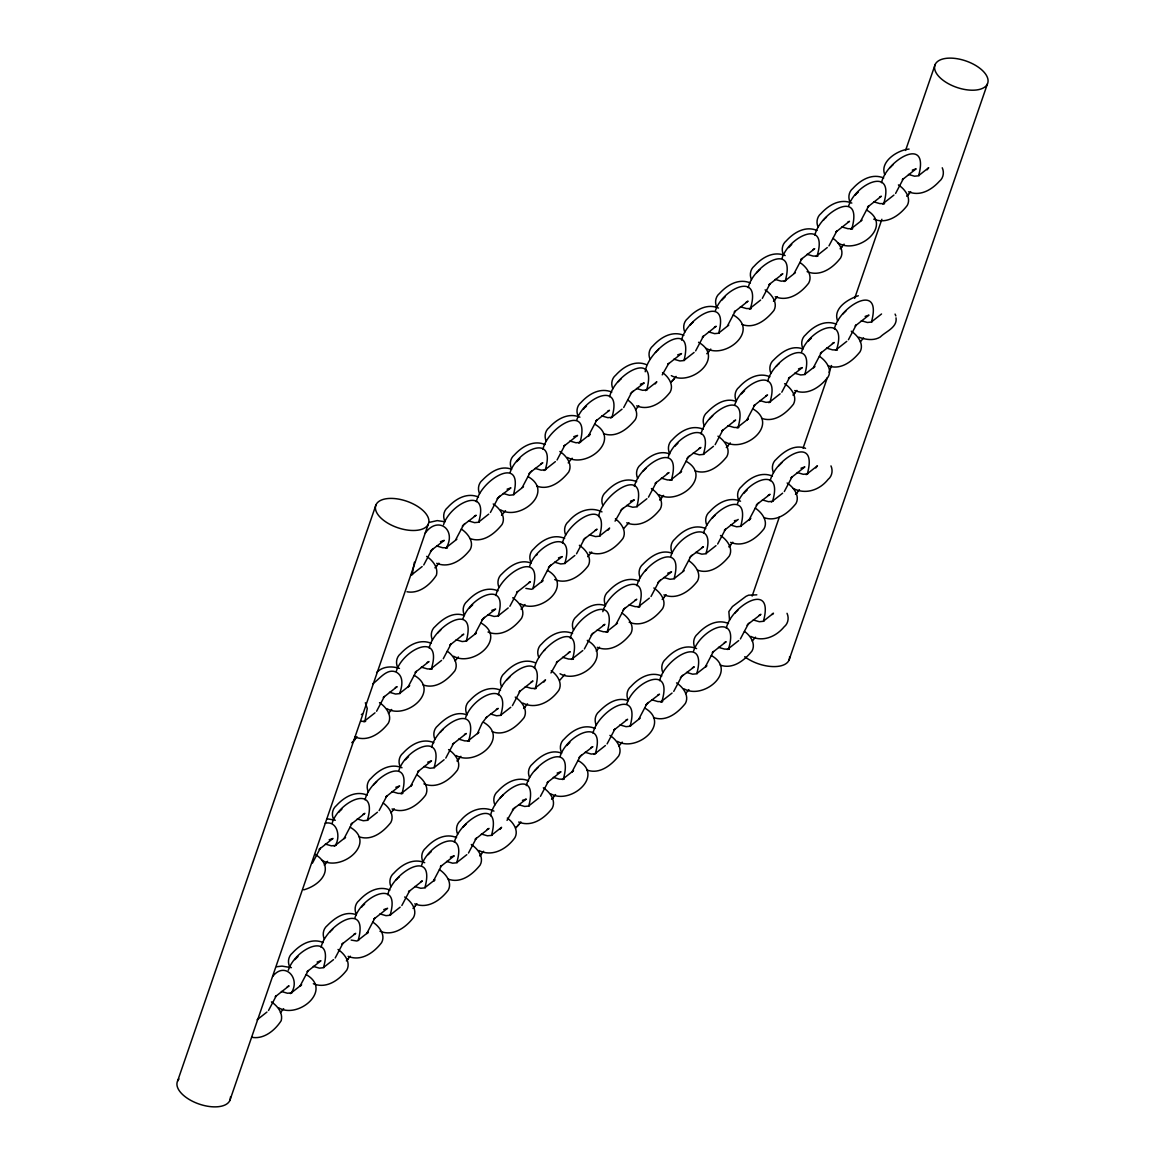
<?xml version="1.0" encoding="UTF-8"?>
<svg xmlns="http://www.w3.org/2000/svg" width="1165" height="1165" viewBox="0 0 1165 1165"><rect width="100%" height="100%" fill="white"/><g stroke="black" fill="none" stroke-linecap="round" stroke-linejoin="round"><path stroke-width="1.5" d="M414.42 562.2L412.25 574.025M365.082 720.319L367.252 708.495L365.344 702.728M335.651 844.829C340.588 836.47 337.369 820.553 325.21 823.204M291.716 992.231C300.439 978.076 284.668 960.994 272.639 976.488M399.77 693C402.173 686.476 403.92 676.763 396.828 672.453C387.319 667.312 379.615 679.137 372.858 683.695M446.938 546.72C455.952 529.245 437.822 515.702 425.24 533.046M367.528 819.723C378.276 782.749 339.365 800.792 332.243 822.839M323.593 967.125C334.34 930.151 295.429 948.194 288.308 970.241M431.647 667.909C442.394 630.935 403.483 648.978 396.362 671.025M478.815 521.614C489.562 484.64 450.651 502.683 443.53 524.745M402.304 792.346C413.109 751.643 369.8 777.71 365.038 799.845M358.369 939.747C369.159 899.045 325.865 925.112 321.103 947.247M466.422 640.532C477.213 599.815 433.919 625.882 429.157 648.031M513.576 494.237C524.381 453.535 481.087 479.601 476.325 501.736M434.181 767.24C444.928 730.266 406.017 748.309 398.896 770.356M390.246 914.642C400.993 877.667 362.082 895.71 354.961 917.758M498.3 615.426C509.047 578.452 470.136 596.495 463.015 618.542M545.453 469.146C556.215 432.171 517.304 450.2 510.183 472.262M468.956 739.862C479.747 699.16 436.453 725.227 431.691 747.362M425.021 887.264C435.812 846.562 392.518 872.629 387.756 894.764M533.06 588.048C543.866 547.346 500.571 573.413 495.809 595.548M580.228 441.753C591.034 401.051 547.739 427.118 542.963 449.253M500.834 714.757C511.581 677.782 472.67 695.825 465.549 717.873M456.884 862.173C467.646 825.199 428.735 843.227 421.613 865.289M564.938 562.943C575.699 525.968 536.788 544.011 529.667 566.059M612.106 416.662C622.867 379.688 583.942 397.716 576.835 419.779M535.594 687.379C546.4 646.677 503.105 672.744 498.343 694.879M491.659 834.781C502.465 794.079 459.17 820.145 454.408 842.28M599.713 535.565C610.518 494.863 567.224 520.93 562.447 543.065M646.881 389.285C657.686 348.568 614.392 374.635 609.615 396.77M572.86 658.036C583.636 615.222 537.706 646.094 534.502 668.419M528.925 805.437C539.701 762.624 493.771 793.496 490.567 815.82M636.978 506.222C647.755 463.408 601.824 494.28 598.621 516.605M684.146 359.941C694.864 316.094 647.725 349.354 645.235 371.752M607.548 630.731C618.353 590.029 575.059 616.096 570.282 638.231M563.612 778.133C574.418 737.43 531.124 763.497 526.347 785.632M671.666 478.917C682.472 438.215 639.177 464.282 634.401 486.417M718.834 332.622C729.639 291.92 686.331 317.987 681.569 340.122M639.425 605.625C650.23 566.117 608.319 589.548 602.815 611.669M595.49 753.041C606.237 716.067 567.326 734.096 560.205 756.158M703.543 453.811C714.291 416.837 675.38 434.88 668.259 456.928M750.711 307.531C761.459 270.557 722.548 288.585 715.427 310.647M674.2 578.248C685.005 537.546 641.697 563.612 636.935 585.747M630.265 725.649C641.07 684.947 597.762 711.014 593 733.149M738.319 426.434C749.124 385.731 705.815 411.798 701.053 433.933M785.487 280.153C796.277 239.437 752.983 265.503 748.221 287.639M706.077 553.142C716.825 516.168 677.913 534.211 670.792 556.273M662.142 700.558C672.889 663.584 633.978 681.612 626.857 703.675M770.196 401.328C780.943 364.354 742.032 382.397 734.911 404.444M817.364 255.048C828.111 218.073 789.2 236.116 782.079 258.164M740.853 525.764C751.658 485.062 708.349 511.129 703.587 533.264M696.918 673.166C707.723 632.464 664.414 658.531 659.652 680.666M804.971 373.95C815.762 333.248 772.468 359.315 767.706 381.45M852.125 227.67C862.93 186.968 819.636 213.02 814.874 235.17M772.73 500.673C783.477 463.699 744.566 481.728 737.445 503.79M728.795 648.075C739.542 611.101 700.631 629.129 693.51 651.191M836.849 348.845C847.596 311.885 808.685 329.913 801.564 351.976M884.002 202.564C894.764 165.59 855.853 183.633 848.732 205.681M807.505 473.281C818.296 432.579 775.002 458.646 770.24 480.781M763.57 620.697C774.361 579.981 731.067 606.048 726.305 628.183M871.609 321.467C882.415 280.765 839.12 306.832 834.358 328.967M918.777 175.187C929.583 134.485 886.288 160.552 881.512 182.687M177.575 1081.091L376.033 504.707M229.811 1100.575L428.269 524.192A27.902 13.995 19 0 0 394.192 498.533A27.902 13.995 19 0 0 383.999 520.624A27.902 13.995 19 0 0 428.269 524.192M752.139 596.072L779.385 516.925M803.078 448.103L827.368 377.562M829.145 372.407L831.519 365.519M854.629 298.415L881.876 219.268M905.569 150.445L935.189 64.425M788.967 660.293L987.425 83.909A27.902 13.995 19 0 0 953.349 58.25A27.902 13.995 19 0 0 943.155 80.341A27.902 13.995 19 0 0 987.425 83.909M423.754 564.981L431.589 550.128M312.468 863.076L320.302 848.237L319.166 849.358L333.015 838.465L329.171 839.761M376.586 711.262L384.421 696.422L383.285 697.544L397.119 686.651L395.299 687.583M268.533 1010.477L276.367 995.638L275.231 996.759L289.066 985.867L287.26 986.799M455.632 539.876L463.466 525.036M344.345 837.97L352.18 823.131L351.044 824.267L364.878 813.359L363.072 814.291M408.464 686.156L416.298 671.317L415.162 672.438L428.997 661.545L427.176 662.477M300.41 985.386L308.244 970.532L307.109 971.668L320.943 960.775L317.113 962.072M490.407 512.498L498.227 497.644M379.12 810.592L386.955 795.753L385.819 796.875L399.653 785.982L395.823 787.278M443.239 658.778L451.073 643.939L449.938 645.06L463.772 634.168L461.952 635.1M335.185 957.994L343.02 943.155L341.884 944.276L355.718 933.383L353.898 934.315M522.269 487.392L530.104 472.553M410.997 785.501L418.832 770.648L417.696 771.783L431.531 760.891L427.701 762.187M475.116 633.687L482.936 618.833M367.062 932.903L374.897 918.049L373.761 919.185L387.596 908.292L383.766 909.588M557.045 460.015L564.879 445.161L563.758 446.297L577.592 435.404L573.748 436.7M445.773 758.109L453.607 743.27L452.471 744.391L466.306 733.499L464.486 734.431M509.877 606.295L517.711 591.456L516.59 592.577L530.425 581.685L528.604 582.616M401.838 905.525L409.672 890.672L408.536 891.808L422.371 880.915L420.55 881.832M588.922 434.909L596.757 420.07L595.635 421.191L609.47 410.298L607.649 411.23M477.65 733.018L482.121 723.145L486.985 716.664M541.754 581.204L549.589 566.35M433.715 880.42L441.535 865.58L440.414 866.702L454.248 855.809L450.404 857.105M623.697 407.532L631.532 392.692M512.411 705.64L520.245 690.787L519.124 691.923L532.958 681.015L531.138 681.947M576.529 553.812L584.364 538.973M468.476 853.042L476.31 838.188L475.189 839.324L489.023 828.432L487.203 829.349M695.651 350.883L703.485 336.03L702.349 337.166L716.184 326.273L714.378 327.19M584.364 648.978L592.199 634.139M648.483 497.164L656.317 482.325L655.181 483.446L669.03 472.553L667.21 473.485M540.429 796.394L548.264 781.54L547.142 782.676L560.977 771.783L557.132 773.079M727.528 325.778L735.363 310.939L734.227 312.06L748.061 301.167L746.241 302.099M616.241 623.887L624.076 609.033M680.36 472.073L688.195 457.219M572.306 771.288L580.141 756.449M762.303 298.4L770.138 283.561L769.002 284.682L782.836 273.79L781.016 274.722M651.017 596.509L658.851 581.655M715.135 444.681L722.97 429.841L721.834 430.963L735.668 420.07L733.863 421.002M607.082 743.911L614.916 729.057L613.78 730.193L627.615 719.3L625.809 720.218M794.181 273.294L802.015 258.455L800.879 259.577L814.714 248.684L812.893 249.616M682.894 571.403L690.729 556.564M747.013 419.589L754.847 404.736L753.711 405.871L767.546 394.979L765.725 395.896M638.959 718.805L646.793 703.966M828.956 245.917L836.776 231.078L835.655 232.199L849.489 221.306L847.669 222.238M717.669 544.026L725.504 529.172L724.368 530.308L738.202 519.415M781.788 392.212L789.622 377.358L788.487 378.494L802.321 367.601L798.491 368.897M673.734 691.428L681.569 676.588M860.819 220.826L868.653 205.972L867.532 207.108L881.366 196.215L879.546 197.133M749.546 518.92L757.381 504.081M813.665 367.106L821.5 352.267L820.364 353.388L834.198 342.495L832.378 343.427M705.611 666.322L713.446 651.483L712.31 652.604L726.144 641.711L724.324 642.643M895.594 193.434L903.428 178.595L902.307 179.716L916.141 168.823L912.297 170.134M784.322 491.543L792.156 476.689L791.02 477.825L804.855 466.932L801.01 468.228M848.426 339.729L856.26 324.875L855.139 326.011L868.974 315.118L865.129 316.414M740.387 638.944L748.221 624.105M662.23 374.868L668.797 363.349L667.676 364.47L681.51 353.578L677.666 354.874M615.062 521.148L621.629 509.629M550.958 672.962L557.511 661.443L556.389 662.579L570.224 651.686L568.404 652.604M507.023 820.378L513.576 808.845L512.454 809.981L515.09 807.345M588.543 436.394L590.16 434.268L578.889 443.137M655.196 383.911L656.812 381.785L645.541 390.654M608.028 530.206L609.644 528.065L599.786 535.827M543.909 682.02L545.526 679.879L535.667 687.641M499.974 829.422L501.591 827.296L491.732 835.043M927.092 169.828L928.709 167.687L918.85 175.449M749.168 520.406L750.77 518.265L740.911 526.027M815.806 467.922L817.422 465.796L806.165 474.665M408.973 685.923L408.347 686.84L409.687 685.515L399.828 693.277M475.626 633.44L475 634.357L476.339 633.032L466.481 640.794M344.228 838.654L344.869 837.737M542.278 580.956L541.652 581.874L542.992 580.549L533.133 588.31M410.881 786.171L411.507 785.254M300.934 985.139L300.293 986.056L301.633 984.731L290.376 993.599M478.16 732.77L477.534 733.688L478.873 732.363L467.616 741.231L469.51 740.882L464.719 740.882L458.66 739.12M680.244 472.742L680.884 471.825M367.572 932.655L366.946 933.587L368.286 932.248L358.427 940.009M747.522 419.342L746.896 420.274L748.236 418.934L738.377 426.696M434.225 880.172L433.598 881.104L434.938 879.764L425.079 887.526M814.175 366.858L813.549 367.791L814.888 366.451L805.03 374.213M572.831 771.041L572.19 771.973L573.529 770.633L563.685 778.395M706.121 666.089L705.495 667.006L706.835 665.681L696.976 673.443M772.774 613.606L772.147 614.523L773.487 613.198L763.628 620.96M435.623 567.151L438.885 563.176M505.523 510.692L501.562 515.367M353.767 740.751L357.029 736.775M572.175 458.209L568.214 462.884M391.717 709.47L388.455 713.431M638.828 405.74L635.566 409.701M458.355 656.987L455.107 660.948M672.831 380.358L676.093 376.397M707.519 353.053L710.781 349.078M327.598 861.285L324.336 865.245M525.007 604.504L521.046 609.178M774.172 300.57L777.434 296.609M394.251 808.801L390.989 812.777M591.66 552.021L587.699 556.695M628.925 522.677L623.683 528.633M840.824 248.101L844.072 244.126M457.641 760.294L460.889 756.318M660.351 499.348L663.613 495.373M283.663 1008.686L280.401 1012.662M907.477 195.618L910.724 191.642M524.294 707.81L527.541 703.835M727.004 446.865L730.266 442.889M347.053 960.178L350.315 956.203M564.807 674.491L559.579 680.447M599.494 647.187L596.232 651.162M793.656 394.382L796.904 390.406M413.706 907.695L416.954 903.72M662.885 598.679L666.147 594.703M863.556 337.923L860.309 341.898M480.359 855.212L483.606 851.236M517.624 825.869L520.871 821.893M729.538 546.196L732.8 542.22M552.297 798.564L555.559 794.588M796.19 493.712L799.438 489.737M622.212 742.105L618.95 746.081M688.865 689.622L685.603 693.597M755.502 637.153L752.255 641.114M516.736 461.66L517.857 460.539M518.556 459.825L519.838 458.559M430.453 551.263L433.089 548.628M462.33 526.158L464.966 523.522M583.374 409.177L584.51 408.056M585.209 407.357L586.49 406.075M497.106 498.78L499.741 496.144M618.149 381.8L619.285 380.664M619.984 379.965L621.265 378.698M528.983 473.674L531.619 471.053M434.924 567.85L436.744 566.03M655.414 352.456L656.55 351.335M657.249 350.621L658.531 349.354M690.102 325.151L691.224 324.016M691.937 323.317L693.204 322.035M721.98 300.046L723.101 298.924M723.8 298.225L725.081 296.944M630.411 393.814L633.032 391.192M756.755 272.668L757.876 271.532M758.575 270.833L759.857 269.566M790.452 245.742L791.734 244.461M788.632 247.562L789.754 246.441M823.407 220.185L824.529 219.064M825.228 218.365L826.509 217.083M855.285 195.079L856.406 193.958M857.105 193.259L858.387 191.977M673.967 379.237L670.851 382.338L672.132 381.072M891.88 165.881L893.162 164.6M890.06 167.702L891.181 166.58M706.82 353.752L708.64 351.932M437.691 633.046L438.812 631.925M439.511 631.212L440.792 629.945M773.473 301.269L775.293 299.449M469.568 607.941L470.689 606.819M471.388 606.12L472.67 604.839M840.111 248.8L841.945 246.965M536.22 555.457L537.342 554.336M351.786 742.717L354.903 739.615M481.815 619.969L484.451 617.334M906.763 196.317L908.598 194.482M642.934 471.432L644.056 470.31M644.769 469.612L646.036 468.33M548.467 567.486L551.103 564.85M674.812 446.326L675.933 445.205M676.647 444.506L677.913 443.224M583.243 540.094L585.879 537.473M709.587 418.949L710.708 417.827M711.422 417.128L712.689 415.847M620.508 510.765L623.129 508.129M741.464 393.857L742.586 392.722M743.285 392.022L744.566 390.741M776.24 366.465L777.361 365.344M778.06 364.645L779.341 363.364M687.059 458.355L689.695 455.719M809.937 339.539L811.219 338.272M808.117 341.374L809.238 340.238M338.797 812.238L339.918 811.117M340.631 810.418L341.898 809.136M842.892 313.997L844.013 312.861M844.712 312.162L845.994 310.88M373.572 784.861L374.693 783.739M375.392 783.04L376.674 781.759M659.652 500.047L661.472 498.212M405.449 759.755L406.57 758.633M407.269 757.934L408.551 756.653M440.224 732.377L441.346 731.256M442.045 730.557L443.326 729.275M726.305 447.564L728.125 445.729M506.877 679.894L507.998 678.773M508.697 678.074L509.979 676.792M792.957 395.081L794.778 393.26M544.142 650.551L545.264 649.429M645.468 570.763L646.59 569.641M456.928 760.993L458.762 759.158M591.077 635.26L593.699 632.639M712.121 518.279L713.242 517.158M713.941 516.459L715.223 515.178M523.58 708.509L525.415 706.674M622.955 610.169L625.576 607.533M743.998 493.188L745.119 492.052M745.818 491.353L747.1 490.086M657.715 582.791L660.351 580.155M778.773 465.811L779.895 464.675M780.594 463.976L781.875 462.694M689.593 557.685L692.228 555.05M294.861 959.654L295.983 958.518M296.696 957.819L297.963 956.538M662.186 599.378L664.006 597.543M756.245 505.202L758.881 502.581M329.637 932.262L330.758 931.141M331.457 930.442L332.739 929.16M361.514 907.171L362.635 906.035M363.334 905.336L364.616 904.055M728.839 546.895L730.659 545.074M396.289 879.779L397.411 878.658M398.11 877.959L399.391 876.677M428.167 854.688L429.288 853.552M429.987 852.853L431.268 851.586M795.477 494.411L797.311 492.591M462.942 827.31L464.063 826.174M464.762 825.475L466.044 824.194M500.207 797.967L501.329 796.831M502.028 796.132L503.309 794.85M534.881 770.648L536.002 769.526M536.716 768.827L537.982 767.546M346.355 960.877L348.175 959.043M566.758 745.556L567.879 744.42M568.593 743.721L569.86 742.454M412.993 908.394L414.827 906.574M479.645 855.911L481.48 854.091M579.005 757.57L581.641 754.949M516.91 826.568L515.629 827.849L518.745 824.747M734.838 613.212L735.96 612.076M736.659 611.377L737.94 610.111M645.658 705.087L648.293 702.466M551.598 799.263L553.419 797.443M680.433 677.71L683.069 675.074M747.085 625.226L749.721 622.605M431.807 549.909L444.287 540.371L440.457 541.667M463.685 524.803L476.165 515.265L474.344 516.197M498.46 497.426L510.94 487.887L507.095 489.184M530.337 472.32L542.817 462.782L540.997 463.714M631.765 392.459L644.245 382.921L640.4 384.217M412.323 574.287L422.167 566.54M446.996 546.982L456.855 539.22M478.873 521.891L488.732 514.129M513.649 494.499L523.507 486.752M544.113 470.514L555.385 461.646M610.766 418.031L622.037 409.163M684.219 360.203L694.078 352.442M718.892 332.899L728.751 325.137M760.629 300.031L749.372 308.9L751.265 308.55L746.474 308.55L740.416 306.788M784.147 281.522L795.404 272.654M827.281 247.548L816.024 256.417L817.917 256.067L813.126 256.067L807.068 254.305M862.056 220.17L850.785 229.039L852.693 228.69L847.887 228.69L841.844 226.927M884.075 202.827L893.934 195.065M376.601 672.598C382.44 666.249 391.746 665.885 399.464 668.419M483.169 618.615L495.649 609.077L491.805 610.373M549.822 566.132L562.302 556.593L558.457 557.889M584.597 538.754L597.077 529.201L595.257 530.133M621.862 509.411L634.343 499.872L630.498 501.168M688.413 457L700.893 447.462L699.087 448.379M375.013 712.82L363.742 721.688L365.635 721.339L360.844 721.339M441.564 660.409L430.307 669.278L432.2 668.928L427.409 668.928L421.351 667.166M498.358 615.688L508.217 607.926M565.01 563.205L574.869 555.457M637.051 506.484L646.91 498.722M681.583 471.417L670.326 480.286L672.22 479.936L667.428 479.936L661.371 478.174M703.602 454.073L713.461 446.312M768.856 402.711L780.113 393.843M846.766 341.36L835.509 350.228L837.402 349.864L832.611 349.879L826.553 348.102M871.682 321.729L881.541 313.982M485.703 717.946L498.183 708.407L496.363 709.325M592.417 633.92L604.912 624.367L603.091 625.299M624.294 608.814L636.789 599.276L634.969 600.193M659.07 581.437L671.564 571.884L667.72 573.195M690.947 556.331L703.427 546.793L701.621 547.71M757.6 503.848L770.08 494.31L768.259 495.241M334.311 846.198L345.568 837.329M367.587 819.985L377.445 812.223M412.221 784.846L400.964 793.714L402.857 793.365L398.066 793.365L392.008 791.603M434.239 767.502L444.098 759.74M500.892 715.019L510.751 707.272M582.791 650.536L571.52 659.405L573.413 659.055L568.622 659.055L562.564 657.293M617.465 623.231L606.208 632.1L608.101 631.75L603.31 631.75L597.252 629.988M639.498 605.887L649.342 598.14M674.273 578.51L684.117 570.748M706.136 553.419L715.994 545.657M771.39 502.042L782.647 493.174M513.809 808.626L526.289 799.088L522.444 800.384M580.359 756.216L592.854 746.678L591.034 747.61M647.012 703.747L659.492 694.194L657.686 695.126M681.787 676.355L694.267 666.817L692.447 667.734M748.44 623.872L760.92 614.334L759.099 615.266M257.101 1019.797L266.96 1012.036M323.652 967.387L333.51 959.64M390.304 914.918L400.163 907.156M456.957 862.435L466.816 854.673M528.997 805.714L538.856 797.952M594.15 754.41L605.407 745.542M630.323 725.912L640.182 718.164M672.059 693.059L660.803 701.927L662.696 701.578L657.905 701.578L651.847 699.816M738.712 640.575L727.455 649.444L729.348 649.094L724.557 649.094L718.499 647.332M361.368 714.524L362.446 713.956M882.662 203.933L884.555 203.584L879.764 203.584L873.706 201.822M445.598 548.089L447.491 547.739L442.7 547.739L436.642 545.977M736.979 427.803L738.872 427.453L734.081 427.453L728.023 425.691M638.085 607.009L639.978 606.645L635.187 606.645L629.129 604.883M534.254 688.748L536.162 688.399L531.356 688.399L525.313 686.636M562.273 779.501L564.166 779.152L559.375 779.152L553.317 777.39M919.083 175.74L914.54 176.206L908.482 174.444M785.793 280.707L781.249 281.173L775.191 279.411M719.14 333.19L714.596 333.641L708.538 331.879M684.452 360.495L679.909 360.961L673.851 359.199M647.187 389.838L642.643 390.304L636.585 388.542M612.411 417.216L607.868 417.682L601.81 415.92M580.534 442.321L575.991 442.773L569.933 441.011M429.39 522.357L437.225 520.609L444.972 521.76M545.759 469.699L541.215 470.165L535.157 468.403M871.915 322.021L867.372 322.487L861.328 320.725M513.881 494.79L509.338 495.256L503.295 493.494M479.121 522.182L474.577 522.648L468.519 520.871M805.277 374.504L800.734 374.97L794.676 373.208M770.502 401.896L765.958 402.347L759.9 400.585M412.556 574.593L410.663 575.277M703.849 454.365L699.306 454.831L693.248 453.069M637.284 506.775L632.741 507.241L626.683 505.479M600.019 536.118L595.475 536.584L589.417 534.822M565.243 563.496L560.7 563.962L554.642 562.2M533.366 588.602L531.473 589.301L525.866 588.383M807.811 473.849L803.268 474.301L797.21 472.539M498.591 615.979L494.062 616.445L488.004 614.683M773.036 501.227L768.492 501.693L762.434 499.931M466.728 641.085L462.185 641.551L456.127 639.789M741.158 526.318L736.615 526.784L730.557 525.022M706.383 553.71L701.84 554.161L695.782 552.399M400.076 693.568L395.532 694.034L389.474 692.258M674.506 578.801L669.962 579.267L663.904 577.505M501.125 715.31L496.581 715.776L490.538 714.014M434.487 767.793L429.943 768.259L423.885 766.497M763.861 621.251L759.332 621.717L753.274 619.955M367.834 820.276L363.291 820.743L357.233 818.98M697.223 673.734L692.68 674.186L686.622 672.423M335.957 845.382L331.413 845.848L325.355 844.086M630.571 726.203L626.027 726.669L619.969 724.907M595.796 753.595L591.252 754.061L585.194 752.299M529.23 806.005L524.687 806.457L518.629 804.695M491.965 835.334L487.421 835.8L481.363 834.038M457.19 862.726L452.646 863.192L446.603 861.43M425.312 887.817L420.783 888.283L414.725 886.521M390.552 915.209L386.008 915.661L379.95 913.899M358.674 940.301L356.767 941L351.16 940.082M323.899 967.678L319.356 968.144L313.298 966.382M292.022 992.784L287.478 993.25L281.42 991.488M734.372 520.711L736.382 520.333M858.328 295.75C848.266 299.012 832.684 308.346 837.591 320.87M303.716 889.871C322.137 884.628 335.258 867.08 315.38 854.469M276.702 966.717L282.017 966.12L291.41 967.649M909.079 149.076C897.865 149.906 879.444 161.556 884.759 174.59M756.813 594.834L748.556 595.184L746.022 596.334L732.45 606.543L728.853 611.567L729.538 620.1M406.964 591.762C419.08 594.121 430.307 584.757 436.424 575.16C438.448 567.428 432.652 560.452 426.667 556.375M327.423 818.835L335.345 820.233M251.742 1037.272C263.858 1039.631 275.086 1030.268 281.202 1020.671C283.226 1012.938 277.43 1005.963 271.445 1001.885M883.711 177.983C872.046 173.134 860.702 179.847 852.896 188.41C848.834 191.599 847.858 197.424 849.984 201.967M908.525 191.788C920.19 196.623 931.549 189.924 939.339 181.347C943.402 178.172 944.393 172.347 942.252 167.789M851.833 203.074C840.169 198.239 828.825 204.953 821.019 213.515C816.971 216.69 815.981 222.515 818.107 227.073M873.75 219.166C886.842 224.583 899.613 215.51 907.273 205.419C911.452 197.628 904.797 189.094 898.419 184.915M817.058 230.466C805.394 225.617 794.049 232.33 786.244 240.893C782.196 244.067 781.205 249.907 783.331 254.451M785.181 255.557C773.516 250.723 762.172 257.421 754.367 265.984C750.318 269.173 749.328 274.998 751.454 279.556M807.112 271.649C820.204 277.066 832.96 267.994 840.62 257.902C844.538 250.708 838.946 242.48 833.019 238.374M750.406 282.949C738.741 278.1 727.397 284.813 719.591 293.376C715.543 296.551 714.553 302.376 716.679 306.934M775.235 296.74C788.326 302.157 801.083 293.085 808.743 283.008C812.922 275.202 806.267 266.668 799.889 262.489M836.543 324.263C824.878 319.428 813.534 326.127 805.729 334.69C801.68 337.879 800.69 343.704 802.816 348.262M718.528 308.041C706.864 303.206 695.52 309.905 687.714 318.467C683.666 321.656 682.675 327.481 684.802 332.025M742.105 324.511C754.76 329.156 766.555 319.734 773.968 310.385C778.147 302.58 771.492 294.046 765.128 289.867M803.005 348.99C791.763 344.68 781.395 352.092 773.851 359.796C769.803 362.985 768.813 368.81 770.939 373.353M828.242 365.825C840.882 370.485 852.693 361.063 860.105 351.714C864.284 343.908 857.629 335.374 851.251 331.195M683.855 335.345C672.19 330.511 660.832 337.209 653.041 345.787C648.978 348.961 647.988 354.786 650.128 359.344M769.89 376.746C758.226 371.912 746.881 378.61 739.076 387.173C735.028 390.362 734.037 396.187 736.163 400.731M794.719 390.552C807.811 395.969 820.568 386.897 828.228 376.805C832.407 369.014 825.752 360.48 819.374 356.301M646.59 364.689C634.925 359.854 623.566 366.553 615.775 375.13C611.712 378.305 610.737 384.13 612.863 388.688M736.367 401.474C725.111 397.163 714.757 404.575 707.199 412.279C703.15 415.454 702.16 421.293 704.286 425.837M761.59 418.308C774.244 422.968 786.04 413.546 793.452 404.197C797.632 396.391 790.977 387.858 784.598 383.678M611.814 392.081C600.15 387.231 588.791 393.945 581 402.507C576.937 405.682 575.961 411.507 578.088 416.065M636.629 405.871C649.721 411.289 662.477 402.216 670.152 392.139C674.069 384.945 668.477 376.717 662.535 372.611M805.539 448.321C794.297 444.011 783.929 451.423 776.385 459.126C772.337 462.316 771.346 468.141 773.473 472.684M703.238 429.23C691.573 424.395 680.229 431.094 672.423 439.656C668.375 442.846 667.385 448.671 669.525 453.214M579.937 417.172C568.272 412.337 556.914 419.036 549.123 427.599C545.06 430.788 544.084 436.613 546.21 441.156M603.514 433.642C616.154 438.288 627.964 428.866 635.376 419.517C639.294 412.323 633.702 404.095 627.76 399.988M772.424 476.077C760.76 471.243 749.415 477.941 741.61 486.519C737.562 489.693 736.571 495.518 738.697 500.076M669.715 453.942C658.458 449.646 648.104 457.044 640.561 464.762C636.498 467.937 635.507 473.762 637.648 478.32M694.952 470.791C707.592 475.451 719.388 466.029 726.8 456.68C730.979 448.875 724.324 440.341 717.96 436.161M545.162 444.549C533.497 439.715 522.153 446.413 514.347 454.991C510.285 458.165 509.309 463.99 511.435 468.548M740.547 501.183C728.882 496.334 717.538 503.047 709.733 511.61C705.684 514.799 704.694 520.624 706.82 525.167M636.687 481.64C625.023 476.791 613.664 483.504 605.873 492.067C601.81 495.256 600.834 501.081 602.96 505.625M764.124 517.639C776.778 522.299 788.574 512.877 795.986 503.528C800.166 495.722 793.511 487.188 787.132 483.009M511.624 469.277C500.368 464.966 490.014 472.378 482.47 480.082C478.422 483.271 477.432 489.096 479.558 493.64M536.861 486.125C549.501 490.771 561.312 481.349 568.724 472C572.903 464.194 566.248 455.661 559.87 451.481M705.772 528.56C694.107 523.726 682.763 530.425 674.957 538.987C670.909 542.176 669.919 548.001 672.045 552.545M730.601 542.366C743.692 547.783 756.449 538.711 764.109 528.633C768.288 520.828 761.633 512.294 755.269 508.115M626.726 522.823C639.818 528.24 652.575 519.168 660.249 509.076C664.429 501.285 657.774 492.751 651.395 488.572M478.509 497.033C466.845 492.198 455.5 498.897 447.695 507.459C443.647 510.649 442.656 516.474 444.782 521.032M672.249 553.288C660.992 548.977 650.638 556.389 643.095 564.093C639.032 567.282 638.041 573.107 640.182 577.651M564.646 538.361C552.982 533.526 541.638 540.225 533.832 548.788C529.769 551.977 528.793 557.802 530.92 562.346M697.486 570.122C710.126 574.782 721.921 565.36 729.334 556.011C733.513 548.205 726.858 539.672 720.494 535.492M589.461 552.166C602.553 557.584 615.324 548.511 622.984 538.419C626.901 531.225 621.309 522.998 615.368 518.891M470.209 538.594C482.863 543.254 494.659 533.832 502.071 524.483C506.251 516.678 499.596 508.144 493.217 503.964M639.119 581.044C627.454 576.209 616.11 582.908 608.319 591.471C604.256 594.66 603.266 600.485 605.407 605.028M531.109 563.074C519.852 558.778 509.498 566.175 501.955 573.894C497.906 577.068 496.916 582.893 499.042 587.451M663.948 594.849C677.04 600.266 689.797 591.194 697.456 581.102C701.636 573.311 694.981 564.777 688.617 560.598M554.686 579.544C567.777 584.961 580.549 575.889 588.209 565.811C592.388 558.006 585.733 549.472 579.355 545.293M728.489 623.493C716.825 618.644 705.48 625.357 697.675 633.92C693.626 637.095 692.636 642.92 694.762 647.478M436.686 563.321C449.777 568.738 462.534 559.666 470.194 549.574C474.373 541.783 467.718 533.25 461.34 529.07M605.596 605.771C594.339 601.46 583.985 608.873 576.442 616.576C572.379 619.751 571.389 625.576 573.529 630.134M497.994 590.844C486.329 585.995 474.985 592.708 467.18 601.271C463.131 604.46 462.141 610.285 464.267 614.829M629.173 622.226C642.264 627.644 655.021 618.571 662.696 608.494C666.861 600.689 660.206 592.155 653.842 587.976M696.612 648.585C684.947 643.75 673.603 650.449 665.798 659.011C661.749 662.201 660.759 668.026 662.885 672.569M720.188 665.055C732.843 669.7 744.639 660.278 752.051 650.929C755.969 643.735 750.376 635.507 744.45 631.401M572.568 633.454C560.904 628.605 549.545 635.318 541.754 643.881C537.691 647.07 536.716 652.895 538.842 657.439M464.456 615.557C453.214 611.261 442.846 618.659 435.302 626.377C431.254 629.551 430.264 635.376 432.39 639.935M597.296 647.332C610.387 652.75 623.144 643.677 630.818 633.585C634.983 625.794 628.328 617.261 621.964 613.067M488.033 632.027C501.139 637.444 513.896 628.372 521.556 618.28C525.735 610.489 519.08 601.956 512.702 597.776M661.837 675.962C650.172 671.127 638.828 677.841 631.022 686.403C626.974 689.578 625.984 695.403 628.11 699.961M535.303 662.798C523.638 657.948 512.294 664.662 504.489 673.224C500.44 676.414 499.45 682.239 501.576 686.782M431.341 643.328C419.677 638.478 408.332 645.192 400.527 653.754C396.479 656.929 395.488 662.754 397.615 667.312M628.314 700.689C617.057 696.379 606.703 703.791 599.145 711.495C595.097 714.684 594.106 720.509 596.247 725.052M653.536 717.538C666.191 722.184 677.986 712.762 685.399 703.412C689.578 695.607 682.923 687.073 676.559 682.894M500.528 690.175C488.863 685.34 477.519 692.039 469.713 700.602C465.665 703.791 464.675 709.616 466.801 714.16M423.041 684.889C435.695 689.534 447.491 680.112 454.903 670.763C458.821 663.569 453.229 655.342 447.302 651.235M595.184 728.445C583.519 723.611 572.175 730.309 564.384 738.872C560.321 742.061 559.331 747.886 561.472 752.444M466.99 714.902C455.748 710.592 445.379 718.004 437.836 725.708C433.788 728.882 432.798 734.707 434.924 739.265M492.227 731.737C504.867 736.397 516.678 726.975 524.09 717.625C528.269 709.82 521.614 701.286 515.236 697.107M561.661 753.173C550.404 748.862 540.05 756.274 532.507 763.978C528.444 767.167 527.454 772.992 529.594 777.536M586.898 770.007C599.538 774.667 611.334 765.245 618.746 755.896C622.926 748.09 616.27 739.557 609.907 735.377M433.875 742.658C422.211 737.809 410.866 744.522 403.061 753.085C399.012 756.274 398.022 762.099 400.148 766.643M354.83 736.921C367.922 742.338 380.678 733.266 388.353 723.174C392.532 715.368 385.863 706.835 379.499 702.655M528.633 780.856C516.969 776.021 505.61 782.72 497.819 791.283C493.756 794.472 492.78 800.297 494.907 804.84M401.998 767.75C390.333 762.915 378.989 769.628 371.184 778.191C367.135 781.365 366.145 787.19 368.271 791.749M423.929 783.841C437.021 789.258 449.777 780.186 457.437 770.094C461.617 762.303 454.962 753.77 448.583 749.59M518.673 822.039C531.764 827.456 544.536 818.383 552.195 808.306C556.375 800.501 549.72 791.967 543.341 787.788M367.223 795.142C355.558 790.292 344.214 797.006 336.408 805.568C332.36 808.758 331.37 814.583 333.496 819.126M392.052 808.947C405.143 814.364 417.9 805.292 425.56 795.2C429.739 787.394 423.084 778.861 416.721 774.681M456.593 837.577C444.928 832.742 433.584 839.441 425.778 848.018C421.73 851.193 420.74 857.018 422.866 861.576M358.922 836.703C371.577 841.348 383.372 831.927 390.785 822.577C394.702 815.383 389.11 807.156 383.183 803.049M424.715 862.683C413.051 857.833 401.707 864.546 393.901 873.109C389.853 876.298 388.862 882.123 390.989 886.667M448.292 879.138C460.932 883.798 472.742 874.376 480.155 865.027C484.334 857.222 477.679 848.688 471.301 844.508M389.94 890.06C378.276 885.225 366.931 891.924 359.126 900.487C355.077 903.676 354.087 909.501 356.213 914.044M414.755 903.865C427.861 909.283 440.618 900.21 448.277 890.118C452.457 882.327 445.802 873.794 439.423 869.614M356.403 914.787C345.16 910.477 334.792 917.889 327.249 925.593C323.2 928.767 322.21 934.607 324.336 939.15M379.994 931.243C393.086 936.66 405.842 927.588 413.502 917.51C417.682 909.705 411.027 901.171 404.648 896.992M323.288 942.543C311.623 937.708 300.279 944.407 292.473 952.97C288.425 956.159 287.435 961.984 289.561 966.528M348.117 956.349C361.208 961.766 373.965 952.693 381.625 942.601C385.804 934.811 379.149 926.277 372.785 922.098M313.341 983.726C326.433 989.143 339.19 980.071 346.85 969.994C351.029 962.188 344.374 953.654 338.01 949.475M837.999 242.903C857.6 255.426 894.079 225.923 866.542 210.006M858.78 337.166C865.566 339.627 873.779 341.039 880.259 337.02C885.648 331.515 897.516 327.54 896.031 317.856M705.99 348.32C725.606 359.621 760.25 330.35 733.251 314.972M671.317 375.625C690.932 386.94 725.562 357.655 698.563 342.277M725.475 442.118C745.09 453.433 779.735 424.162 752.736 408.784M793.365 488.528C805.714 494.877 819.665 490.028 828.053 479.456C832.116 476.267 833.106 470.442 830.965 465.898M567.399 457.452C587.014 468.752 621.659 439.482 594.645 424.104M658.822 494.601C678.438 505.916 713.082 476.645 686.083 461.253M601.999 511.886C589.898 505.93 576.762 511.537 568.607 521.41C564.544 524.585 563.569 530.425 565.695 534.968M500.746 509.935C520.362 521.236 555.006 491.965 527.993 476.587M750.726 636.381C762.827 642.337 775.963 636.731 784.118 626.857C788.181 623.683 789.171 617.858 787.03 613.3M520.231 603.732C539.846 615.047 574.491 585.777 547.477 570.384M684.073 688.865C703.689 700.165 738.333 670.894 711.334 655.516M560.03 673.734C579.646 685.035 614.29 655.764 587.276 640.386M453.578 656.215C473.194 667.53 507.838 638.245 480.825 622.867M522.765 703.077C536.337 709.936 550.87 701.548 558.865 690.233C562.782 683.04 557.19 674.812 551.249 670.705M617.421 741.348C637.037 752.648 671.681 723.378 644.682 708M386.926 708.699C406.541 720.014 441.185 690.729 414.187 675.351M456.112 755.546C475.728 766.861 510.372 737.591 483.359 722.198M550.768 793.831C570.384 805.132 605.028 775.861 578.029 760.483M493.96 811.102C481.859 805.161 468.723 810.753 460.554 820.626C456.491 823.815 455.515 829.64 457.641 834.184M478.83 850.479C492.402 857.338 506.935 848.95 514.93 837.65C518.847 830.456 513.255 822.213 507.314 818.107M321.511 860.061C341.112 872.585 377.591 843.081 350.068 827.165M278.872 1007.914C298.488 1019.229 333.132 989.959 306.133 974.566M895.084 314.084L895.841 315.919M789.593 656.667A27.902 13.995 19 0 1 774.07 666.598A27.902 13.995 19 0 1 744.697 656.725M230.437 1096.949A27.902 13.995 19 0 1 198.953 1103.998A27.902 13.995 19 0 1 178.988 1079.023"/></g></svg>
